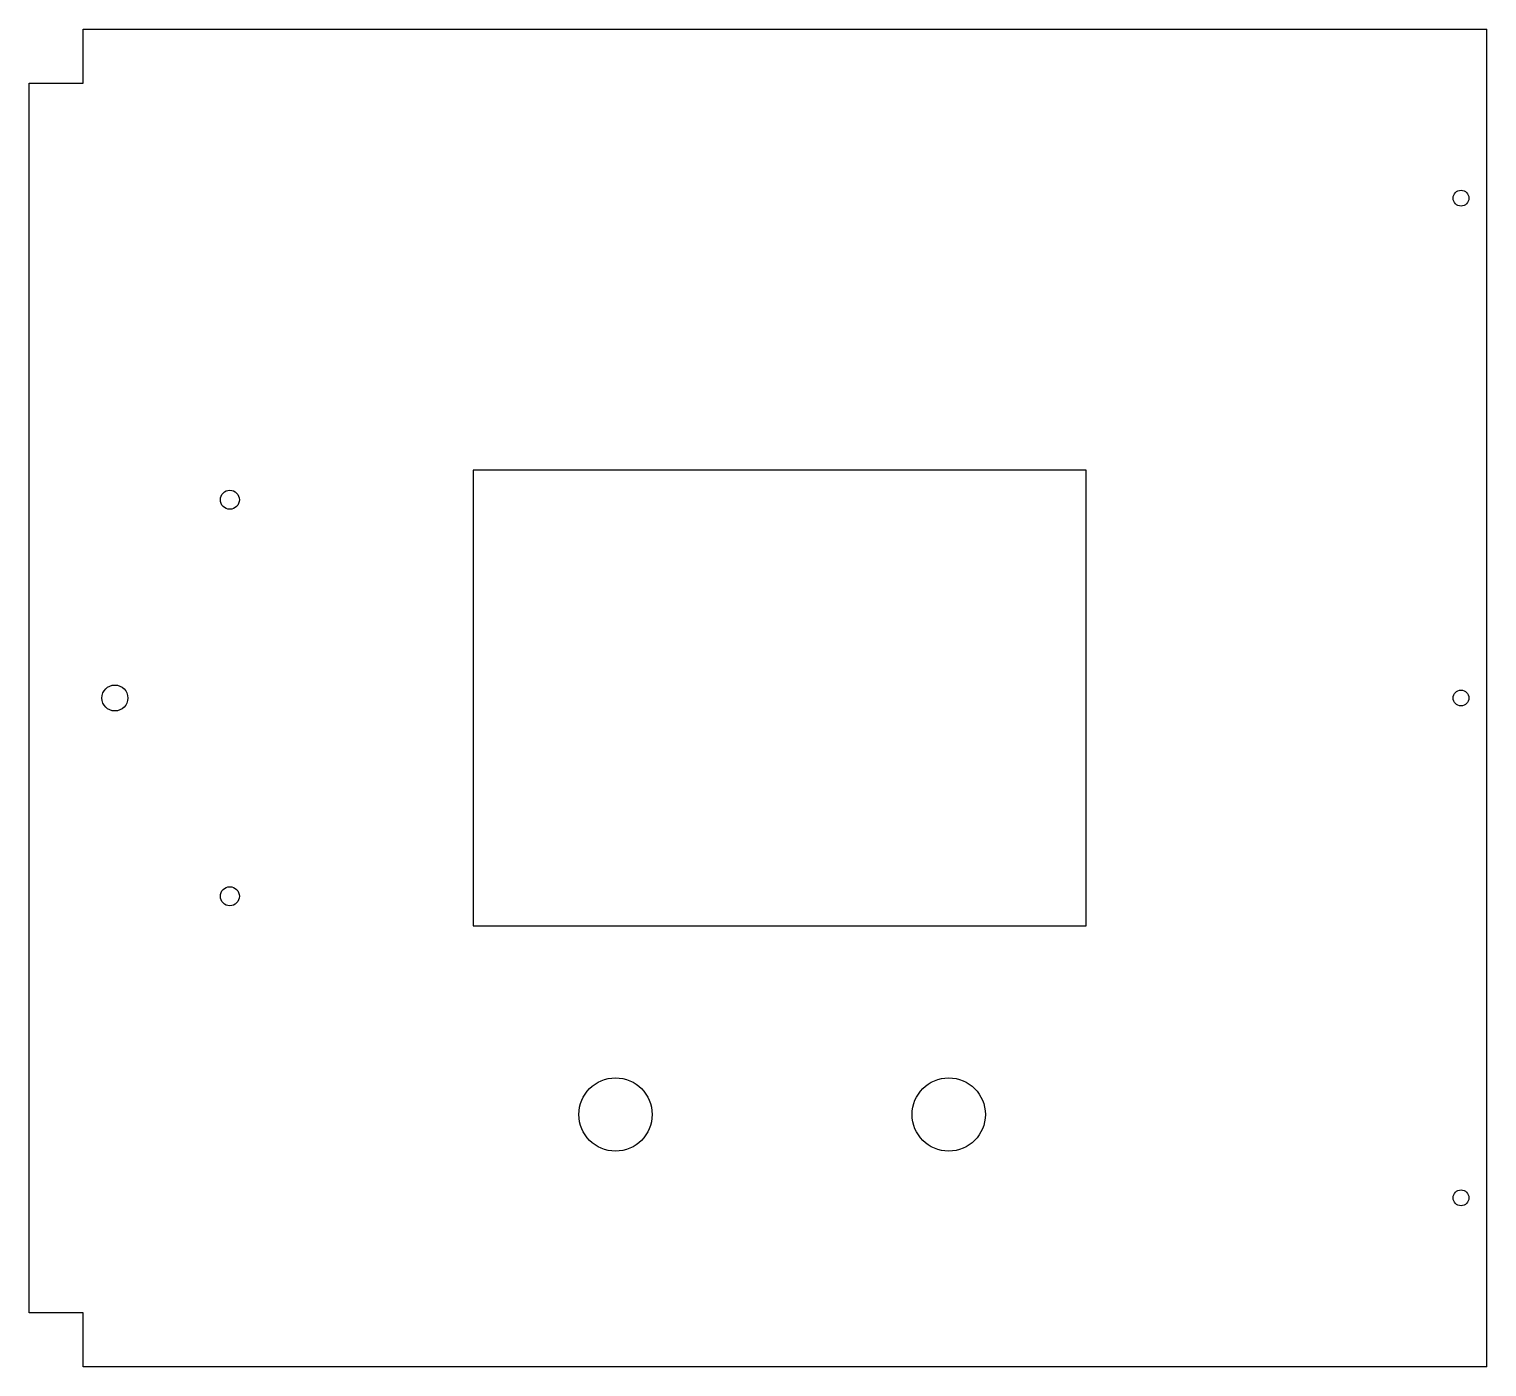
# Model space of a CAD drawing. Header units: inches. Extents: x -9 to 8.5, y -8 to 8.
import ezdxf

# ---------------------------------------------------------------- set-up
doc = ezdxf.new("R2010")
doc.units = ezdxf.units.IN
doc.header["$MEASUREMENT"] = 0

msp = doc.modelspace()

# ---------------------------------------------------------------- linework, layer by layer
at = {"color": 7, "linetype": 'Continuous', "lineweight": 25}
for p, q in [((-8.365, 7.38), (-8.365, 8.029)), ((-8.365, 8.029), (8.485, 8.029)), ((8.485, -8.029), (8.485, 8.029)), ((-9.014, -7.38), (-9.014, 7.38)), ((-9.014, 7.38), (-8.365, 7.38)), ((-3.685, 2.735), (-3.685, -2.735)), ((3.675, 2.735), (-3.685, 2.735)), ((3.675, -2.735), (3.675, 2.735)), ((-3.685, -2.735), (3.675, -2.735)), ((-8.365, -7.38), (-9.014, -7.38)), ((-8.365, -8.029), (-8.365, -7.38)), ((8.485, -8.029), (-8.365, -8.029))]:
    msp.add_line(p, q, dxfattribs=at)
for centre, radius in [((8.175, 6), 0.095), ((-6.605, 2.38), 0.114), ((-7.985, 0), 0.156), ((8.175, 0), 0.095), ((-6.605, -2.38), 0.114), ((-1.975, -5), 0.44), ((2.025, -5), 0.44), ((8.175, -6), 0.095)]:
    msp.add_circle(centre, radius, dxfattribs=at)

doc.saveas('drawing.dxf')
